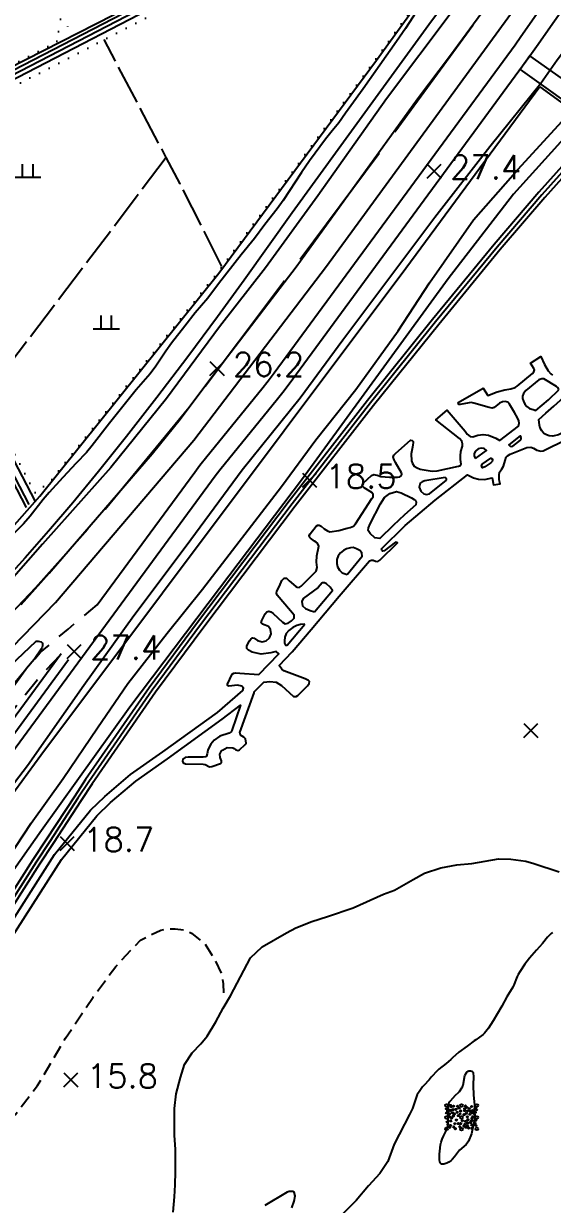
# Model space of a CAD drawing. Header units: millimetres. Extents: x 224638 to 227100, y 430787 to 433573.
# Drawn here: x 225547.3 to 225747.4, y 432001.2 to 432448 of the extents above; entities that cross this region are included whole.
import ezdxf

# ---------------------------------------------------------------- set-up
doc = ezdxf.new("R2010")
doc.units = ezdxf.units.MM
for name, pattern in [('15M2P5', [17.5, 15, -2.5]), ('50M10', [60, 50, -10]), ('5M2P5', [7.5, 5, -2.5]), ('7P5M5', [12.5, 7.5, -5]), ('AM4', [4, 0, -4])]:
    doc.linetypes.add(name, pattern=pattern)
for name, color, linetype in [('A0013110', 1, 'Continuous'), ('A0013113', 1, 'Continuous'), ('A0013118', 1, 'Continuous'), ('A0013140', 1, '7P5M5'), ('A0023119', 1, '5M2P5'), ('A0023210', 7, 'Continuous'), ('A0023213', 7, 'Continuous'), ('A0033327', 32, 'Continuous'), ('C0052211', 1, 'Continuous'), ('C0052212', 1, 'Continuous'), ('C0076117', 7, 'Continuous'), ('C0523121', 1, '50M10'), ('D0015112', 3, '15M2P5'), ('D0015211', 5, 'Continuous'), ('D0025111', 3, 'AM4'), ('E0022112', 5, 'Continuous'), ('E0032111', 5, 'Continuous'), ('F0017111', 30, 'Continuous'), ('F0017114', 7, 'Continuous'), ('F0017121', 30, 'Continuous'), ('F0027132', 7, 'Continuous'), ('F0027217', 7, 'Continuous'), ('G0022322', 32, 'Continuous')]:
    doc.layers.add(name, color=color, linetype=linetype)
doc.styles.add('ngsw', font='romans.shx', dxfattribs={"bigfont": 'ngsw.shx'})

# ---------------------------------------------------------------- blocks, each defined once
blk = doc.blocks.new('G0022322')
at = {"layer": 'G0022322'}
for centre, radius in [((-5.722, 4.569), 0.5), ((-4.232, 4.569), 0.25), ((-2.98, 4.264), 0.25), ((-1.456, 4.23), 0.25), ((0, 4.569), 0.5), ((1.49, 4.332), 0.25), ((5.79, 4.569), 0.5), ((-5.722, 0.034), 0.5), ((-5.722, 3.249), 0.25), ((-5.655, 1.692), 0.25), ((-5.214, 2.572), 0.25), ((-4.639, 1.32), 0.25), ((-4.537, 0.203), 0.25), ((-4.266, 2.64), 0.25), ((-3.894, 4.027), 0.25), ((-3.725, -0.237), 0.25), ((-3.454, 1.76), 0.25), ((-3.183, 2.978), 0.25), ((-3.115, 0.575), 0.25), ((-2.743, 1.32), 0.25), ((-2.099, 3.046), 0.25), ((-1.659, 1.929), 0.25), ((-1.185, 0.677), 0.25), ((-0.948, 3.587), 0.25), ((-0.508, 1.354), 0.25), ((-0.339, 2.471), 0.25), ((0, 0.034), 0.5), ((0.948, 1.083), 0.25), ((1.185, 2.572), 0.25), ((1.219, 3.283), 0.25), ((1.828, 1.557), 0.25), ((2.065, 3.757), 0.25), ((2.167, 0.237), 0.25), ((2.336, 2.504), 0.25), ((3.014, 3.283), 0.25), ((3.149, 1.218), 0.25), ((3.284, 2.268), 0.25), ((3.86, 4.129), 0.25), ((3.928, 1.76), 0.25), ((4.097, 2.606), 0.25), ((4.3, 0.271), 0.25), ((4.673, 1.489), 0.25), ((5.214, 1.929), 0.25), ((5.248, 3.723), 0.25), ((5.756, 0.034), 0.5), ((5.655, 2.944), 0.25), ((-5.688, -4.366), 0.5), ((-5.384, -1.726), 0.25), ((-5.079, -2.674), 0.25), ((-4.469, -3.79), 0.25), ((-4.131, -3.046), 0.25), ((-4.063, -1.32), 0.25), ((-2.912, -3.587), 0.25), ((-2.539, -2.403), 0.25), ((-2.37, -4.298), 0.25), ((-1.964, -0.981), 0.25), ((-1.219, -2.335), 0.25), ((-0.643, -3.452), 0.25), ((-0.339, -2.335), 0.25), ((0, -4.4), 0.5), ((0.305, -1.252), 0.25), ((0.948, -3.249), 0.25), ((1.321, -2.538), 0.25), ((1.49, -1.489), 0.25), ((1.659, -3.723), 0.25), ((2.269, -3.08), 0.25), ((2.336, -2.098), 0.25), ((2.404, -0.846), 0.25), ((2.743, -4.027), 0.25), ((3.454, -1.895), 0.25), ((3.826, -1.185), 0.25), ((3.894, -2.843), 0.25), ((3.894, -4.095), 0.25), ((3.995, -0.305), 0.25), ((5.113, -2.2), 0.25), ((5.35, -1.083), 0.25), ((5.519, -3.046), 0.25), ((5.79, -4.366), 0.5)]:
    blk.add_circle(centre, radius, dxfattribs=at)
blk = doc.blocks.new('D0015211')
at = {"layer": 'D0015211'}
for points in [[(-2, -2.5), (-2, 2.5)], [(2, -2.5), (2, 2.5)], [(-5, -2.5), (5, -2.5)]]:
    blk.add_lwpolyline(points, dxfattribs=at)
blk = doc.blocks.new('F0027217')
at = {"layer": 'F0027217'}
for p, q in [((-2.652, 2.652), (2.652, -2.652)), ((-2.652, -2.652), (2.652, 2.652))]:
    blk.add_line(p, q, dxfattribs=at)

msp = doc.modelspace()

# ---------------------------------------------------------------- linework, layer by layer
at = {"layer": 'A0013110', "flags": 128}
for points in [[(225542.325, 432771.926), (225586.62, 432685.48), (225588.7, 432681.49), (225612.89, 432637.27), (225681.89, 432503.17), (225679.08, 432501.34), (225603.65, 432461.52), (225482.95, 432399.02), (225479.19, 432400.49), (225401.54, 432551.57), (225332.04, 432685.46), (225299.892, 432749.047)], [(225549.33, 432266.03), (225486.27, 432387.34), (225484.63, 432390.81), (225484.24, 432393.44), (225485.07, 432396.74), (225605.04, 432458.86), (225680.6, 432498.75), (225688.45, 432502.35), (225734.75, 432526.54), (225739.589, 432527.662), (225743.413, 432528.984), (225746.368, 432529.899), (225747.721, 432530.897), (225782.644, 432575.474), (225787.536, 432581.959)]]:
    msp.add_lwpolyline(points, dxfattribs=at)
at = {"layer": 'A0013113', "flags": 128}
for points in [[(225148.09, 431995.77), (225194.07, 432006.3), (225229.63, 432016.75), (225273.39, 432032.44), (225306.68, 432046.75), (225375, 432081.03), (225405.39, 432099.24), (225464.75, 432139.84), (225522.61, 432191.28), (225559.37, 432228.91), (225611.71, 432290.42), (225661.93, 432356.21), (225708.1, 432419.42), (225760.81, 432491.8), (225820.5, 432571.87), (225866.73, 432635), (225908.06, 432690.9), (225962.39, 432765.95), (226018.28, 432841.94), (226116.75, 432976.21)], [(225709.42, 432452.57), (225684.6, 432419.53), (225658.61, 432382.81), (225638.79, 432355.58), (225621.45, 432333.25), (225601.41, 432306.09), (225580.25, 432280.02), (225554.43, 432251.06), (225533.47, 432227.36), (225511.54, 432205.49), (225489.66, 432185.57), (225463.6, 432165.17), (225441.71, 432147.08), (225415.46, 432127.77), (225388.26, 432110.42), (225362.23, 432094.55), (225334.9, 432080.06), (225302.93, 432064.93), (225275.29, 432052.95), (225239.4, 432039.29), (225207.29, 432028.7), (225178.24, 432021.05), (225147.48, 432014.16)]]:
    msp.add_lwpolyline(points, dxfattribs=at)
at = {"layer": 'A0013118', "flags": 128}
for points in [[(225575.169, 432228.097), (225612.044, 432278.31), (225613.976, 432280.885), (225616.562, 432284.168), (225637.384, 432309.746), (225639.772, 432312.779), (225642.1, 432315.861), (225733.22, 432439.94), (225735.466, 432443.09), (225757.249, 432474.327), (225802.862, 432536.46), (225805.963, 432540.584), (225827.981, 432569.048), (225830.305, 432572.141), (226135.128, 432987.222)], [(225824.713, 432473.322), (225790.205, 432436.85), (225760.802, 432404.879), (225742.199, 432384.187), (225725.336, 432364.399), (225702.015, 432336.039), (225677.346, 432305.375), (225647.707, 432267.229), (225613.046, 432221.389), (225594.745, 432196.71), (225570.725, 432161.961), (225566.609, 432155.734), (225555.907, 432139.4), (225550.817, 432131.572), (225534.646, 432106.333), (225496.394, 432047.472), (225486.059, 432032.484), (225477.32, 432021.577), (225462.005, 432004.824), (225455.078, 431997.974)], [(225501.11, 432115.423), (225618.325, 432275.031), (225620.142, 432277.418), (225622.007, 432279.768), (225642.84, 432305.361), (225645.314, 432308.504), (225647.726, 432311.695), (225738.879, 432435.82), (225741.326, 432439.256), (225761.78, 432468.616)], [(225762.752, 432402.56), (225744.457, 432382.211), (225727.636, 432362.473), (225704.342, 432334.146), (225679.7, 432303.514), (225650.088, 432265.404), (225615.447, 432219.591), (225597.185, 432194.963), (225573.21, 432160.281), (225569.115, 432154.085), (225558.419, 432137.761), (225553.338, 432129.945), (225537.166, 432104.705), (225498.888, 432045.804), (225488.468, 432030.693), (225479.6, 432019.625), (225464.168, 432002.744), (225457.089, 431995.743)], [(225539.523, 432103.077), (225559.015, 432133.604), (225572.621, 432150.346), (225577.99, 432155.593), (225587.749, 432163.909), (225599.932, 432172.406), (225620.585, 432187.336), (225630.249, 432195.655), (225630.539, 432196.5), (225629.898, 432197.329), (225628.158, 432197.731), (225624.98, 432197.242), (225624.401, 432197.512), (225624.389, 432198.088), (225626.138, 432201.801), (225626.769, 432202.266), (225627.535, 432202.395), (225629.063, 432202.201), (225636.246, 432201.739), (225643.849, 432209.521), (225642.846, 432210.348), (225640.794, 432209.951), (225637.133, 432209.445), (225633.768, 432210.177), (225632.383, 432210.88), (225631.697, 432211.582), (225631.748, 432212.539), (225632.731, 432214.401), (225633.239, 432215.123), (225633.909, 432215.594), (225634.579, 432215.453), (225635.812, 432214.566), (225637.488, 432214.024), (225639.106, 432214.482), (225640.383, 432215.608), (225640.968, 432217.049), (225640.711, 432218.699), (225639.895, 432219.832), (225638.64, 432220.42), (225637.655, 432220.705), (225637.202, 432221.286), (225637.388, 432222.173), (225638.681, 432224.703), (225639.313, 432225.462), (225640.033, 432225.672), (225640.805, 432225.392), (225641.67, 432224.816), (225645.273, 432221.55), (225646.252, 432220.924), (225647.374, 432221.126), (225648.671, 432222.019), (225649.617, 432223.026), (225649.649, 432224.168), (225644.026, 432230.791), (225643.176, 432231.667), (225642.978, 432232.521), (225643.137, 432233.264), (225644.159, 432235.141), (225645.039, 432237.228), (225645.877, 432238.135), (225646.791, 432238.113), (225647.78, 432237.198), (225650.344, 432234.975), (225650.852, 432234.732), (225651.528, 432234.638), (225652.266, 432235.064), (225653.342, 432236.166), (225658.026, 432240.806), (225658.317, 432242.252), (225658.065, 432244.15), (225658.263, 432246.654), (225658.99, 432250.253), (225658.474, 432251.334), (225658.001, 432251.777), (225657.359, 432252.158), (225655.892, 432253.228), (225655.493, 432253.685), (225655.358, 432254.257), (225655.676, 432254.87), (225657.95, 432257.776), (225658.618, 432258.224), (225659.145, 432258.176), (225659.831, 432257.853), (225661.023, 432256.868), (225661.579, 432256.464), (225662.243, 432256.07), (225663.107, 432255.705), (225666.533, 432256.196), (225669.746, 432257.016), (225670.786, 432257.317), (225671.444, 432257.519), (225672.058, 432257.855), (225672.812, 432258.66), (225679.064, 432268.308), (225679.522, 432268.967), (225679.505, 432269.824), (225679.09, 432270.511), (225676.111, 432272.373), (225675.506, 432272.908), (225675.466, 432273.593), (225675.778, 432274.128), (225678.975, 432276.97), (225679.746, 432277.333), (225680.302, 432277.293), (225681.012, 432277.097), (225682.384, 432276.572), (225685.783, 432276.391), (225688.706, 432276.382), (225689.679, 432276.491), (225690.192, 432276.872), (225690.351, 432277.324), (225690.267, 432277.966), (225688.018, 432281.934), (225687.501, 432282.985), (225687.169, 432283.985), (225687.411, 432284.695), (225688.128, 432285.449), (225693.634, 432290.338), (225694.265, 432290.254), (225694.648, 432289.896), (225694.73, 432289.412), (225694.597, 432288.646), (225694.377, 432287.747), (225693.967, 432285.208), (225694.097, 432282.491), (225694.485, 432281.495), (225695.077, 432280.573), (225696.163, 432279.843), (225697.353, 432279.379), (225701.929, 432278.631), (225703.798, 432278.727), (225711.867, 432280.483), (225712.581, 432280.817), (225712.805, 432281.268), (225712.618, 432283.035), (225712.546, 432284.415), (225712.656, 432286.081), (225713.337, 432288.091), (225713.407, 432289.036), (225713.138, 432289.975), (225712.252, 432290.949), (225703.271, 432298.112), (225707.562, 432301.738), (225714.299, 432293.726), (225715.159, 432292.618), (225716.215, 432291.781), (225717.223, 432291.645), (225718.021, 432291.849), (225719.125, 432292.211), (225721.185, 432292.475), (225723.143, 432292.282), (225725.95, 432291.096), (225727.456, 432290.255), (225734.515, 432295.724), (225734.761, 432296.77), (225734.627, 432297.716), (225734.122, 432298.775), (225733.031, 432300.87), (225731.096, 432304.043), (225730.479, 432304.694), (225729.548, 432304.99), (225728.506, 432304.865), (225727.333, 432304.368), (225725.33, 432302.726), (225724.575, 432302.442), (225723.463, 432302.707), (225717.675, 432304.334), (225716.671, 432304.571), (225715.84, 432304.521), (225712.424, 432303.873), (225711.951, 432303.894), (225711.804, 432304.224), (225711.759, 432304.603), (225721.147, 432310.044), (225722.958, 432307.24), (225726.451, 432308.632), (225729.386, 432309.379), (225731.664, 432309.814), (225733.314, 432310.342), (225734.091, 432310.756), (225739.785, 432315.641), (225740.331, 432316.229), (225740.582, 432316.945), (225740.397, 432317.515), (225739.012, 432319.51), (225742.937, 432322.059), (225744.423, 432319.016), (225745.779, 432316.539), (225746.757, 432315.493), (225747.447, 432314.98)], [(225542.213, 432101.343), (225561.614, 432131.728), (225574.989, 432148.186), (225580.149, 432153.228), (225589.707, 432161.373), (225601.785, 432169.797), (225622.469, 432184.749), (225629.368, 432190.15), (225626.03, 432180.548), (225625.798, 432180.013), (225625.477, 432179.736), (225625.015, 432179.461), (225621.489, 432178.32), (225619.408, 432176.879), (225618.109, 432175.389), (225617.472, 432174.156), (225617.035, 432173.028), (225616.797, 432171.682), (225616.532, 432170.849), (225616.065, 432170.603), (225615.209, 432170.47), (225609.592, 432170.416), (225608.396, 432170.254), (225607.574, 432169.719), (225607.366, 432168.915), (225607.684, 432168.296), (225608.503, 432167.933), (225615.279, 432167.781), (225616.043, 432167.687), (225617.677, 432166.813), (225618.512, 432166.878), (225621.731, 432168.087), (225622.122, 432168.536), (225622.123, 432169.035), (225621.611, 432170.261), (225621.503, 432171.623), (225622.173, 432172.814), (225622.51, 432173.134), (225624.318, 432174.067), (225626.463, 432173.902), (225626.917, 432173.682), (225627.643, 432173.223), (225628.409, 432172.922), (225628.988, 432173.197), (225631.113, 432175.23), (225631.444, 432175.746), (225631.3, 432177.332), (225630.625, 432177.994), (225629.923, 432178.343), (225629.363, 432178.708), (225629.12, 432179.719), (225634.533, 432194.833), (225634.458, 432195.212), (225638.133, 432198.751), (225640.454, 432199.02), (225642.903, 432198.8), (225644.844, 432197.6), (225649.448, 432193.427), (225650.38, 432193.346), (225651.086, 432193.776), (225654.705, 432197.471), (225655.348, 432198.303), (225655.421, 432199.019), (225655.109, 432199.441), (225653.871, 432200.107), (225645.784, 432203.146), (225644.931, 432203.712), (225644.032, 432205.144), (225648.845, 432210.246), (225656.107, 432218.728), (225666.702, 432231.388), (225678.101, 432244.698), (225678.864, 432245.002), (225679.554, 432245.014), (225680.463, 432244.535), (225681.311, 432244.417), (225682.064, 432244.91), (225688.766, 432251.459), (225688.053, 432251.835), (225683.728, 432248.432), (225683.137, 432248.412), (225682.829, 432248.763), (225682.709, 432249.298), (225691.708, 432258.049), (225703.014, 432267.684), (225715.23, 432277.191), (225717.497, 432276.113), (225719.388, 432275.595), (225721.621, 432275.5), (225724.595, 432276.072), (225725.09, 432273.495), (225727.566, 432273.83), (225727.276, 432275.349), (225727.167, 432277.14), (225727.371, 432278.213), (225728.136, 432279.215), (225728.864, 432280.466), (225729.471, 432282.731), (225729.833, 432283.901), (225730.39, 432284.486), (225731.404, 432285.071), (225737.74, 432287.54), (225739.248, 432287.676), (225740.202, 432287.29), (225741.505, 432286.598), (225742.968, 432286.25), (225743.821, 432286.339), (225752.758, 432290.765)], [(225561.508, 432209.494), (225495.47, 432119.57), (225493.138, 432116.423), (225490.314, 432112.69)]]:
    msp.add_lwpolyline(points, dxfattribs=at)
for points in [[(225749.792, 432309.364), (225749.508, 432310.122), (225748.927, 432310.698), (225744.149, 432313.606), (225743.368, 432313.621), (225742.208, 432313.162), (225737.252, 432309.108), (225736.438, 432308.059), (225736.098, 432307.062), (225736.036, 432306.151), (225736.386, 432305.059), (225736.978, 432303.987), (225737.648, 432303.095), (225738.725, 432302.36), (225740.04, 432301.94), (225741.054, 432301.578), (225745.846, 432305.669)], [(225757.214, 432301.605), (225757.346, 432301.127), (225757.263, 432300.524), (225756.961, 432299.578), (225753.887, 432294.57), (225752.613, 432293.731), (225749.724, 432292.353), (225747.51, 432291.819), (225746.087, 432292.03), (225745.073, 432292.371), (225744.179, 432292.911), (225743.303, 432293.883), (225742.677, 432294.921), (225742.428, 432296.08), (225742.208, 432298.134), (225744.882, 432300.562), (225747.934, 432303.226), (225751.725, 432306.675), (225752.903, 432305.726), (225753.942, 432304.616), (225754.564, 432303.883)], [(225732.41, 432288.053), (225735.352, 432290.424), (225735.566, 432290.881), (225735.538, 432291.33), (225735.207, 432292.003), (225730.82, 432288.544), (225731.35, 432288.086), (225731.905, 432287.946)], [(225718.206, 432283.465), (225722.394, 432286.517), (225721.542, 432287.211), (225720.348, 432287.388), (225719.227, 432287.049), (225718.234, 432286.247), (225717.79, 432285.267), (225717.822, 432284.312)], [(225720.75, 432281.271), (225724.1, 432283.571), (225724.69, 432283.173), (225724.664, 432282.74), (225724.511, 432282.345), (225724.033, 432281.785), (225721.79, 432280.257), (225720.905, 432279.86), (225720.589, 432280.579)], [(225707.296, 432275.203), (225707.325, 432275.707), (225707.185, 432276.036), (225706.758, 432276.237), (225699.134, 432274.916), (225698.137, 432274.662), (225697.321, 432274.083), (225696.972, 432272.564), (225697.609, 432271.01), (225698.679, 432270.015), (225699.759, 432269.853), (225700.904, 432270.028)], [(225695.659, 432265.948), (225691.435, 432262.119), (225687.065, 432258.021), (225682.082, 432253.175), (225680.212, 432253.384), (225678.434, 432254.996), (225677.715, 432256.224), (225677.789, 432257.227), (225678.381, 432258.699), (225682.377, 432266.237), (225683.84, 432268.636), (225685.898, 432270.205), (225688.361, 432270.915), (225690.152, 432270.456), (225694.047, 432268.557), (225695.074, 432267.87), (225695.671, 432267.408), (225695.846, 432266.884)], [(225669.677, 432239.595), (225675.402, 432246.479), (225675.222, 432247.743), (225674.514, 432248.592), (225673.275, 432249.267), (225672.002, 432249.702), (225670.923, 432249.682), (225669.515, 432249.282), (225668.345, 432248.683), (225667.127, 432247.775), (225666.325, 432246.665), (225665.849, 432245.161), (225665.764, 432243.737), (225666.1, 432242.403), (225666.781, 432241.228), (225667.863, 432240.149)], [(225657.403, 432225.446), (225664.202, 432233.483), (225663.233, 432234.718), (225661.904, 432235.96), (225661.092, 432236.425), (225660.244, 432236.396), (225659.489, 432235.527), (225658.759, 432234.589), (225653.098, 432230.451), (225652.569, 432229.388), (225652.827, 432227.71), (225653.946, 432226.671), (225655.751, 432225.893)], [(225653.718, 432220.713), (225652.039, 432220.655), (225650.603, 432220.19), (225649.141, 432219.442), (225647.653, 432218.342), (225646.689, 432217.162), (225646.122, 432215.89), (225645.97, 432214.468), (225645.959, 432213.503), (225646.394, 432212.844), (225646.976, 432212.831)]]:
    msp.add_lwpolyline(points, close=True, dxfattribs=at)
at = {"layer": 'A0013140', "flags": 128}
for points in [[(225422.827, 432055.168), (225424.36, 432055.77), (225425.88, 432057.34), (225445.28, 432075.9), (225467.42, 432100.68), (225484.88, 432122.14), (225502.34, 432144.76), (225536.96, 432190.51), (225553.56, 432209.99), (225564.09, 432218.91), (225575.169, 432228.097)], [(225490.314, 432112.69), (225492.97, 432120.12), (225506.94, 432139.67), (225533.57, 432176.29), (225553.51, 432200.99), (225561.508, 432209.494)]]:
    msp.add_lwpolyline(points, dxfattribs=at)
at = {"layer": 'A0023119', "flags": 128}
msp.add_lwpolyline([(225470.976, 431955.895), (225483.482, 431969.973), (225495.209, 431987.456), (225507.946, 432002.659), (225521.976, 432019.264), (225535.339, 432027.742), (225544.19, 432035.253), (225552.56, 432046.179), (225563.165, 432064.095), (225573.57, 432079.677), (225582.121, 432091.202), (225591.452, 432101.215), (225599.225, 432104.999), (225602.296, 432105.487), (225604.631, 432105.491), (225608.486, 432104.997), (225610.784, 432103.892), (225616.008, 432099.697), (225618.965, 432094.969), (225622.093, 432088.7), (225622.823, 432084.705), (225622.905, 432081.153)], dxfattribs=at)
at = {"layer": 'A0023210', "flags": 128}
for points in [[(225298.528, 432748.364), (225306.318, 432732.811), (225316.488, 432713.203), (225323.177, 432699.595), (225330.705, 432684.775), (225400.205, 432550.885), (225478.191, 432399.148), (225480.17, 432395.836), (225483.84, 432388.97), (225484.925, 432386.675), (225548.235, 432264.885)], [(225786.023, 432583.276), (225781.06, 432576.695), (225746.315, 432532.345), (225745.453, 432531.71), (225742.79, 432530.885), (225734.025, 432527.855), (225691.444, 432505.683), (225685.17, 432502.76), (225684.077, 432502.203), (225679.84, 432500.045), (225604.345, 432460.19), (225484.01, 432397.88), (225480.17, 432395.836), (225476.675, 432393.975), (225474.72, 432392.905), (225400.605, 432354.965), (225291.169, 432298.25), (225103.4, 432200.94)]]:
    msp.add_lwpolyline(points, dxfattribs=at)
at = {"layer": 'A0023213', "flags": 128}
msp.add_lwpolyline([(225546.42, 432228.13), (225556.9, 432239.99), (225595.98, 432285.22), (225606.56, 432298.26), (225616.58, 432311.84), (225650.36, 432355.9), (225660.27, 432369.51), (225696.35, 432419.47), (225708.76, 432435.99), (225745.78, 432486.46)], dxfattribs=at)
at = {"layer": 'A0033327', "flags": 128}
for points in [[(225825.812, 432472.3), (225791.302, 432435.827), (225761.912, 432403.87), (225743.328, 432383.199), (225726.486, 432363.436), (225703.178, 432335.092), (225678.523, 432304.445), (225648.898, 432266.317), (225614.247, 432220.49), (225595.965, 432195.836), (225571.968, 432161.121), (225567.862, 432154.909), (225557.163, 432138.581), (225552.077, 432130.758), (225535.906, 432105.519), (225497.641, 432046.638), (225487.264, 432031.588), (225478.46, 432020.601), (225463.087, 432003.784), (225456.084, 431996.858)], [(225498.29, 432117.497), (225564.33, 432207.422)]]:
    msp.add_lwpolyline(points, dxfattribs=at)
at = {"layer": 'C0052211', "flags": 128}
msp.add_lwpolyline([(225742.584, 432424.063), (225691.842, 432355.302), (225553.774, 432171.02), (225484.21, 432075.948), (225454.145, 432041.307), (225348.76, 431964.412)], dxfattribs=at)
at = {"layer": 'C0052212', "flags": 128}
msp.add_lwpolyline([(225742.584, 432424.063), (225758.746, 432412.27), (225732.657, 432383.437), (225707.981, 432351.352), (225652.758, 432275.791), (225621.375, 432234.305), (225587.522, 432189.311), (225553.998, 432142.736), (225530.542, 432109.461), (225500.095, 432065.672), (225474.867, 432025.682), (225431.827, 431987.349), (225404.924, 431971.309), (225376.041, 431957.003), (225342.109, 431943.732), (225321.16, 431934.576), (225348.76, 431964.412)], dxfattribs=at)
at = {"layer": 'C0076117', "flags": 128}
msp.add_lwpolyline([(225735.167, 432430.551), (225762.145, 432411.359), (225765.794, 432416.697), (225738.879, 432435.82)], close=True, dxfattribs=at)
at = {"layer": 'C0523121', "flags": 128}
msp.add_lwpolyline([(224642.001, 432012.885), (224668.946, 432008.489), (224700.17, 432006.09), (224738.46, 432002.95), (224795.67, 431998.89), (224840.44, 431995.45), (224885.29, 431992.72), (224919.19, 431990.82), (224954.85, 431989.51), (224993.99, 431989.61), (225022.93, 431990.09), (225049.28, 431991.59), (225076.35, 431993.96), (225116.44, 431999.3), (225159.92, 432007.45), (225194.35, 432015.8), (225227.32, 432025.61), (225255.76, 432035.49), (225284.8, 432046.82), (225315.3, 432060.4), (225350.6, 432078.26), (225388.49, 432099.65), (225420.21, 432119.87), (225447.82, 432139.95), (225472.3, 432159.16), (225493.96, 432177.19), (225523.5, 432205.16), (225551.9, 432234.65), (225565.51, 432249.82), (225576.85, 432262.79), (225609.89, 432302.8), (225641.2, 432344.39), (225684.55, 432402.53), (225728.05, 432462.17), (225769.67, 432518.76), (225815.98, 432582.05), (225856.2, 432636.93), (225893.97, 432688.34), (225927.08, 432733.67)], dxfattribs=at)
at = {"layer": 'D0015112', "flags": 128}
for points in [[(225622.319, 432356.042), (225606.48, 432387.33), (225601.254, 432397.256), (225577.744, 432441.915)], [(225601.254, 432397.256), (225532.717, 432306.781)]]:
    msp.add_lwpolyline(points, dxfattribs=at)
at = {"layer": 'D0025111', "flags": 128}
for points in [[(225434.654, 432710.415), (225435.325, 432709.305), (225451.364, 432678.511), (225456.679, 432668.307), (225461.072, 432659.797), (225468.809, 432644.81), (225477.516, 432627.943), (225478.489, 432625.375), (225478.634, 432624.834), (225479.088, 432623.142), (225485.595, 432611.22), (225488.053, 432606.555), (225497.115, 432589.355), (225512.771, 432559.64), (225515.496, 432554.269), (225525.595, 432534.361), (225538.609, 432509.304), (225543.365, 432500.197), (225547.695, 432491.907), (225547.955, 432490.744), (225547.363, 432488.983), (225547.269, 432487.822), (225548.111, 432486.041), (225549.966, 432484.692), (225553.406, 432480.277), (225555.248, 432477.466), (225556.286, 432474.261), (225556.213, 432472.341), (225555.401, 432470.799), (225553.263, 432468.516), (225552.711, 432467.076), (225552.487, 432465.342), (225552.68, 432463.032), (225553.996, 432460.791), (225556.766, 432456.074), (225561.509, 432449.358), (225563.113, 432448.681), (225563.689, 432448.112), (225563.871, 432446.927), (225563.423, 432446.229), (225562.459, 432445.883), (225560.189, 432444.93), (225559.719, 432444.236), (225559.611, 432443.197), (225559.827, 432442.261), (225559.892, 432440.989), (225484.974, 432402.8), (225482.993, 432402.824), (225482.387, 432402.863), (225481.973, 432403.162), (225473.901, 432418.798), (225465.004, 432436.03), (225455.481, 432454.907), (225437.219, 432491.108), (225428.162, 432508.323), (225409.826, 432543.172), (225409.367, 432544.08), (225400.436, 432561.729), (225391.464, 432579.461), (225391.2, 432579.983), (225381.507, 432598.877), (225373.668, 432614.156), (225366.368, 432628.386), (225364.674, 432631.761), (225351.648, 432657.715), (225371.619, 432669.917), (225408.181, 432695.35)], [(225491.439, 432397.226), (225577.744, 432441.915), (225606.2, 432456.65), (225681.85, 432496.58), (225685.79, 432498.49), (225689.18, 432499.92), (225735.95, 432524.35), (225741.52, 432527.58), (225746.37, 432527.53), (225747.24, 432526.88), (225680.42, 432434.37), (225622.319, 432356.042), (225620.7, 432353.86), (225557.724, 432275.282), (225552.122, 432270.461), (225551.699, 432270.461), (225551.185, 432271.121), (225533.308, 432305.664), (225532.717, 432306.781), (225487.235, 432392.755), (225487.212, 432393.262), (225487.664, 432393.968)]]:
    msp.add_lwpolyline(points, close=True, dxfattribs=at)
at = {"layer": 'E0022112', "flags": 128}
for points in [[(224717.488, 432033.469), (224761.37, 432031.27), (224769.27, 432032.85), (224779.68, 432037.55), (224906.82, 432103.61), (225081.99, 432193), (225193.29, 432251.16), (225352.51, 432334.13), (225474.95, 432397.13), (225587.94, 432454.73), (225680.02, 432503.05), (225737.34, 432532.08), (225742.12, 432535.68), (225780.227, 432585.906), (225773.995, 432594.308), (225767.826, 432604.399), (225763.633, 432612.867), (225758.198, 432624.739), (225738.511, 432669.188), (225732.955, 432680.371), (225713.835, 432719.713), (225693.588, 432759.778), (225669.149, 432807.912), (225632.703, 432878.711)], [(225551.731, 432267.205), (225514.276, 432338.893), (225486.621, 432391.608), (225471.442, 432420.054), (225438.711, 432484.482), (225409.704, 432540.107), (225354.484, 432646.997), (225344.003, 432667.19)], [(225250.421, 432604.559), (225288.01, 432531.56), (225336.74, 432437.16), (225386.87, 432340.56), (225466.97, 432184.46), (225467.9, 432183.2), (225469.91, 432184.83), (225515.17, 432225.99), (225553.43, 432269.12), (225621.1, 432353.56), (225680.82, 432434.08), (225747.68, 432526.61), (225748.862, 432530.19)]]:
    msp.add_lwpolyline(points, dxfattribs=at)
at = {"layer": 'E0032111', "flags": 128}
for points in [[(225747.43, 432104.08), (225746.91, 432103.67), (225746.41, 432103.21), (225745.56, 432102.28), (225743.64, 432099.96), (225741.35, 432097.45), (225738.69, 432094.4), (225736.95, 432092.06), (225735.08, 432089.24), (225734.43, 432088.15), (225734.04, 432087.41), (225732.65, 432083.97), (225732.38, 432083.37), (225730.13, 432079.79), (225728.25, 432076.17), (225724.96, 432070.67), (225723.14, 432067.87), (225722.69, 432067.22), (225722.23, 432066.63), (225721.73, 432066.07), (225721.2, 432065.54), (225718.37, 432063.49), (225717.72, 432063.07), (225715.11, 432061.1), (225711.95, 432058.78), (225709.52, 432056.64), (225708.96, 432056.08), (225707.12, 432054.49), (225704.42, 432052.4), (225703.84, 432051.92), (225701.51, 432049.34), (225700.73, 432048.39), (225698.68, 432046.17), (225698.25, 432045.66), (225696.9, 432043.83), (225696.25, 432042.76), (225695.16, 432039.74), (225694.48, 432037.57), (225693.24, 432035.28), (225687.535, 432024.016), (225685.142, 432017.451), (225682.015, 432012.869), (225677.814, 432008.311), (225673.175, 432002.639), (225668.119, 431997.628)], [(225648.834, 431999.967), (225649.667, 432002.484), (225650.085, 432004.472), (225649.716, 432005.903), (225649.164, 432006.114), (225648.538, 432006.156), (225647.79, 432006.087), (225646.946, 432005.822), (225638.54, 432000.772)]]:
    msp.add_lwpolyline(points, dxfattribs=at)
msp.add_lwpolyline([(225712.21, 432021.76), (225710.3, 432019.18), (225709.45, 432018.18), (225709.04, 432017.82), (225708.14, 432017.18), (225707.43, 432016.83), (225706.72, 432016.59), (225706.31, 432016.49), (225705.93, 432016.46), (225705.58, 432016.5), (225705.17, 432016.68), (225705.05, 432016.78), (225704.88, 432017.03), (225704.75, 432017.39), (225704.67, 432018.06), (225704.68, 432020.25), (225704.75, 432021.36), (225705.03, 432023.74), (225705.26, 432024.81), (225705.6, 432025.89), (225706.12, 432026.98), (225706.42, 432027.5), (225707.54, 432029.82), (225707.62, 432030.17), (225707.88, 432031.78), (225707.97, 432033.83), (225707.99, 432037.36), (225708.23, 432039.45), (225708.29, 432039.62), (225708.48, 432039.98), (225708.75, 432040.35), (225710.75, 432042.57), (225711.81, 432043.51), (225711.94, 432043.66), (225712.19, 432043.96), (225713.15, 432045.33), (225713.35, 432045.71), (225713.51, 432046.12), (225713.56, 432046.33), (225714.23, 432049.98), (225714.35, 432050.21), (225715.03, 432051.25), (225715.43, 432051.62), (225715.69, 432051.74), (225715.97, 432051.79), (225716.42, 432051.76), (225716.84, 432051.65), (225717.08, 432051.51), (225717.18, 432051.41), (225717.32, 432051.14), (225717.44, 432050.59), (225717.46, 432049.9), (225717.37, 432046.23), (225717.46, 432042.6), (225717.62, 432041.37), (225717.87, 432038.79), (225717.8, 432036.63), (225718.04, 432034.95), (225718.04, 432034.58), (225717.97, 432034), (225717.4, 432030.93), (225716.72, 432027.96), (225715.64, 432025.18), (225715.39, 432024.77), (225714.73, 432023.87)], close=True, dxfattribs=at)
at = {"layer": 'F0017111', "flags": 128}
for points, elevation in [([(225435.137, 431996.137), (225445.984, 432004.886), (225459.886, 432019.884), (225474.469, 432037.437), (225486.742, 432054.666), (225500.646, 432075.619), (225526.005, 432110.827), (225538.544, 432127.773), (225550.198, 432145.407), (225562.308, 432162.334), (225575.304, 432181.556), (225586.782, 432198.285), (225601.577, 432217.394), (225614.967, 432234.004), (225644.863, 432272.832), (225657.815, 432290.491), (225673.049, 432309.593), (225689.023, 432331.724), (225700.829, 432349.904), (225717.514, 432373.765), (225734.304, 432392.791), (225751.106, 432411.086)], 20), ([(225603.83, 431998.316), (225604.387, 432004.088), (225604.662, 432008.674), (225604.783, 432013.609), (225604.715, 432022.103), (225604.363, 432027.255), (225604.423, 432037.546), (225605.009, 432043.013), (225606.598, 432049.21), (225608.204, 432054.148), (225611.019, 432058.63), (225614.375, 432062.021), (225616.735, 432064.9), (225619.971, 432070.234), (225622.77, 432075.407), (225625.512, 432080.143), (225633.133, 432094.569), (225637.484, 432098.661), (225646.79, 432103.999), (225650.28, 432105.833), (225656.287, 432108.29), (225662.273, 432110.121), (225671.918, 432113.372), (225683.465, 432118.562), (225687.64, 432120.157), (225694.677, 432124.174), (225698.959, 432126.511), (225705.156, 432128.583), (225711.202, 432129.679), (225716.907, 432130.2), (225726.955, 432131.974), (225731.592, 432131.793), (225737.328, 432131.077), (225740.292, 432130.26), (225749.869, 432127.062)], 15)]:
    msp.add_lwpolyline(points, dxfattribs=dict(at, elevation=elevation))
at = {"layer": 'F0017114', "elevation": 25, "flags": 128}
for points in [[(225713.635, 432465.07), (225700.668, 432447.449), (225667.308, 432401.708), (225648.933, 432376.384), (225630.781, 432350.943), (225620.673, 432337.017), (225609.451, 432321.939), (225597.702, 432306.506), (225586.225, 432291.769), (225575.644, 432278.541), (225565.884, 432266.702), (225556.693, 432255.898), (225547.867, 432245.837), (225539.39, 432236.491)], [(225765.337, 432455.562), (225749.125, 432434.162), (225743.043, 432425.358), (225723.642, 432401.357), (225702.84, 432374.576), (225668.104, 432328.188), (225651.912, 432306.317), (225629.92, 432279.013), (225608.735, 432250.211), (225589.051, 432223.888), (225570.052, 432197.516), (225548.754, 432167.169), (225530.22, 432143.046), (225513.121, 432118.524), (225501.632, 432101.593), (225487.969, 432084.086), (225473.305, 432067.145), (225461.226, 432052.276), (225439.823, 432033.139), (225418.789, 432016.026), (225397.245, 432000.342)], [(225539.948, 432202.813), (225552.015, 432214.299), (225552.739, 432214.355), (225553.969, 432214.013), (225554.332, 432213.707), (225554.441, 432213.381), (225554.425, 432212.531), (225554.299, 432211.988), (225553.975, 432211.282), (225551.283, 432207.328), (225548.432, 432204.037), (225536.764, 432187.998)]]:
    msp.add_lwpolyline(points, dxfattribs=at)
at = {"layer": 'F0017121', "elevation": 20, "flags": 128}
msp.add_lwpolyline([(225697.071, 432454.258), (225691.72, 432446.081), (225688.428, 432441.246), (225675.786, 432423.309), (225671.05, 432416.861), (225669.139, 432414.103), (225666.541, 432410.451), (225664.053, 432407.434), (225661.476, 432404.266), (225655.516, 432396.094), (225652.388, 432391.675), (225645.462, 432381.007), (225643.278, 432377.904), (225638.525, 432371.898), (225634.601, 432366.686), (225629.661, 432360.522), (225621.02, 432349.502), (225616.944, 432344.08), (225612.243, 432338.484), (225608.337, 432333.459), (225603.268, 432327.048), (225601.09, 432323.994), (225597.324, 432318.309), (225595.117, 432315.437), (225589.905, 432309.456), (225586.818, 432305.589), (225579.8, 432296.849), (225573.231, 432288.287), (225571.094, 432285.744), (225567.192, 432281.714), (225562.064, 432276.284), (225556.948, 432270.601), (225554.644, 432267.918), (225549.731, 432261.573), (225547.291, 432258.74), (225541.908, 432253.38)], dxfattribs=at)

# ---------------------------------------------------------------- block references
at = {"layer": 'D0015211'}
for p in [(225548.84, 432392.31), (225578.591, 432334.983)]:
    msp.add_blockref('D0015211', p, dxfattribs=at)
at = {"layer": 'F0027217'}
for p in [(225702.613, 432392.13, 27.405), (225620.46, 432317.47, 26.22), (225655.448, 432275.189, 18.49), (225566.417, 432210.423, 27.354), (225739.154, 432180.524, 15.415), (225563.76, 432137.766, 18.701), (225565.149, 432048.312, 15.782)]:
    msp.add_blockref('F0027217', p, dxfattribs=at)
at = {"layer": 'G0022322'}
msp.add_blockref('G0022322', (225712.978, 432034.125), dxfattribs=at)

# ---------------------------------------------------------------- texts
at = {"layer": 'F0027132', "style": 'ngsw'}
for s, p in [('27.4', (225708.613, 432389.13)), ('26.2', (225626.46, 432314.47)), ('18.5', (225661.448, 432272.189)), ('27.4', (225572.417, 432207.423)), ('18.7', (225569.76, 432134.766)), ('15.8', (225571.149, 432045.312))]:
    msp.add_text(s, height=9, dxfattribs=at).set_placement(p)

doc.saveas('drawing.dxf')
